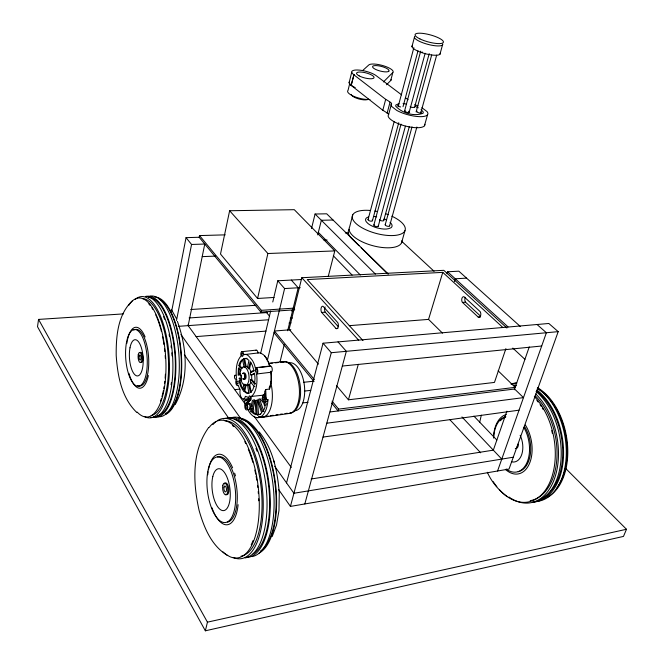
<?xml version="1.0" encoding="UTF-8"?>
<svg xmlns="http://www.w3.org/2000/svg" width="664" height="664" viewBox="0 0 664 664"><rect width="100%" height="100%" fill="white"/><g stroke="black" fill="none" stroke-linecap="round" stroke-linejoin="round"><path stroke-width="1" d="M271.07 382.19L271.31 375.45M239.14 368.927L239.073 375.102M250.793 379.601L254.553 384.008L255.482 383.892L251.714 379.484L250.793 379.601L250.336 381.758L254.096 386.282L252.66 390.034L250.32 392.573L248.743 384.506L249.672 384.39L250.942 382.53M251.706 379.584L251.681 374.828M123.429 313.898L38.545 319.409L37.516 326.713L205.359 630.8L623.479 536.412L626.484 529.274L565.703 468.477M171.669 311.217L186.053 237.654L199.183 237.264L260.919 312.121L294.725 309.797M241.339 368.52C236.749 366.312 239.978 361.465 242.534 359.299L244.095 367.267M242.252 368.42L239.812 365.565L241.181 361.805L242.875 359.539M176.491 320.488L191.556 244.468L186.053 237.654M199.183 237.264L199.524 235.587L225.229 234.857M188.169 325.634L204.769 244.037L191.556 244.468M254.553 384.008L255.017 378.389L254.528 373.126C249.415 378.447 248.593 370.612 253.997 370.562L252.295 365.233L250.179 361.639L248.66 368.744L249.589 368.636L251.216 372.462M328.215 276.614L334.797 250.917L294.285 209.683L229.628 210.745L220.506 254.046L257.566 298.476L274.091 297.455M243.622 389.768L242.7 389.901L243.97 383.916M248.743 384.506L247.572 385.087L248.876 393.345L246.676 393.237L243.879 391.262L245.356 384.315M249.066 393.188L247.597 393.113L244.8 391.137L246.062 385.195M249.589 368.636L250.884 362.569M252.503 400.209L250.793 407.563A2.847 1.345 83 0 0 249.888 408.277L249.291 409.489A3.096 1.452 83.1 0 1 248.162 409.373M251.905 408.709L253.889 399.587L255.101 400.375L256.08 414.676L255.665 414.593A23.423 11.172 83.4 0 1 252.71 412.925L252.27 411.937A2.847 1.345 83 0 0 252.079 409.107L251.905 408.709L253.258 408.518L255.026 400.417M479.732 422.146L481.317 415.158M257.566 298.476L267.891 253.515L229.628 210.745M260.919 312.121L261.334 310.337L199.524 235.587M260.612 353.447L270.638 311.018M272.771 301.979L277.776 280.781L301.614 279.519M267.235 360.967L284.599 288.558L277.776 280.781M205.359 630.8L207.442 622.16L38.545 319.409M311.507 228.549L315.068 214.024L326.705 213.8L388.299 274.157M280.067 361.722L284.233 344.732M287.661 330.747L298.202 287.778L291.305 280.067M349.123 82.784L351.721 72.202M506.898 327.999L443.801 270.331L301.805 277.726L289.13 329.294L318.446 364.154M349.662 83.78L348.06 90.296A13.454 4.092 14.4 0 0 354.111 96.479A13.454 4.092 14.4 0 0 369.972 99.459M351.156 85.365L353.945 74.75L351.156 85.365L382.821 110.29A27.398 8.673 14.5 0 1 387.153 113.112L388.697 114.324L388.116 115.835A18.974 5.968 15.1 0 0 407.156 126.459A18.974 5.968 15.1 0 0 424.852 124.284M317.724 234.882L321.351 220.274L333.046 220.016M270.92 383.261L269.468 389.062L265.716 389.544L264.646 391.685L265.135 396.192A3.179 1.527 83.2 0 1 265.94 399.164L266.189 399.745L267.733 399.703A3.171 1.536 83.1 0 1 266.629 401.521L265.998 401.338M352.783 214.796L349.646 226.881A27.216 11.014 15.2 0 0 372.886 245.713A27.216 11.014 15.2 0 0 401.936 240.833M382.821 110.29L385.676 99.343L353.771 74.741M386.564 84.76L390.756 80.477L392.839 72.492A12.757 3.594 14.6 0 0 383.809 65.877A12.757 3.594 14.6 0 0 368.819 64.947L362.834 70.384M286.541 482.902L323.044 343.213L548.821 323.476L558.2 331.643L509.039 469.041L290.425 506.416L278.573 489.476M387.153 113.112L390.034 102.131A27.514 8.474 14.5 0 0 385.676 99.343M388.697 114.324L391.594 103.327L390.034 102.131M411.962 46.604L414.427 37.317M290.425 506.416L331.278 352.708L323.044 343.213M368.039 219.659L394.142 121.661M398.143 106.663L413.855 47.667M372.471 220.631L398.732 122.715M403.015 106.73L418.021 50.779M373.849 225.096L401.031 124.127M404.534 111.137L420.685 51.153M378.306 226.075L405.389 126.193M409.173 112.208L425.151 53.278M304.826 503.951L346.334 351.314L338.009 341.902M383.759 220.373L409.348 126.517M414.519 107.543L429.218 53.635M385.211 224.764L412.012 126.874M416.112 111.892L431.691 54.954M332.066 401.147L338.615 409.115L338.117 410.941L331.568 402.965M389.635 225.826L416.868 127.007M421.001 112.033L436.68 55.137M439.95 54.249L442.514 44.986M424.462 125.795L427.525 114.797M505.902 348.6L494.456 382.422L348.426 399.803L358.311 364.304M401.571 242.725L404.974 230.665M442.49 333.137L428.554 319.392L442.78 272.364L307.224 279.577L362.992 340.574M446.988 273.742L447.586 271.775L458.841 271.178L520.393 326.547M454.392 281.619L455.272 278.78L466.576 278.133M252.121 412.394L253.623 411.746A2.847 1.345 83 0 0 253.432 408.916L253.258 408.518M506.881 411.19L493.327 450.151L311.15 479.001M514.334 389.76L529.25 346.907M497.568 471L546.381 332.739L537.043 324.505M391.594 103.327L391.021 104.804L391.768 106.539L396.815 110.44A19.057 5.827 15.1 0 0 419.341 116.64A19.057 5.827 15.1 0 0 427.027 111.577L421.889 107.726M272.19 536.562L276.506 525.083L278.963 510.624L279.27 493.053C277.544 471.631 273.103 448.831 259.143 431.832M249.714 408.841L249.971 407.903A3.096 1.452 83.1 0 0 249.249 404.243A3.096 1.452 83.1 0 0 247.456 404.069M175.188 404.55C189.281 379.459 187.032 347.67 177.379 321.376M208.562 427.666C191.398 451.478 192.967 483.409 199.175 510.716C204.338 528.602 212.463 548.082 230.093 556.764A69.363 29.498 82.8 0 0 257.192 479.582A69.363 29.498 82.8 0 0 209.052 427.591M247.008 404.285L246.51 402.998L249.573 399.338M250.328 399.861L247.863 402.816L248.353 404.102M248.286 398.159L245.879 401.048L245.638 400.292A23.423 11.172 83.4 0 1 245.265 398.881M132.186 300.991C117.628 314.802 116.026 336.598 116.2 355.464C117.553 375.641 121.57 397.802 136.751 412.427M236.259 375.193C235.986 368.636 236.508 360.95 241.024 355.987A3.121 1.477 84.4 0 1 241.663 351.771A3.121 1.477 84.4 0 1 243.721 354.319L243.754 354.667A15.728 7.445 84 0 1 248.867 356.228L251.623 359.382A15.787 7.495 83.9 0 1 255.358 367.997L255.532 367.806A3.187 1.527 83.9 0 1 257.715 370.28A3.187 1.527 83.9 0 1 256.578 373.998L256.877 376.554A21.597 10.209 83.8 0 1 252.893 394.964L251.108 396.798A3.154 1.494 83.3 0 1 250.112 400.591A3.154 1.494 83.3 0 1 248.195 397.321L245.389 396.317A5.926 2.78 83.5 0 1 241.704 398.101A5.926 2.78 83.5 0 1 240.119 389.976L238.168 385.278A3.096 1.444 83.8 0 1 235.986 383.634A3.096 1.444 83.8 0 1 236.666 379.559L236.824 379.526M383.427 81.946L392.839 72.492M262.936 395.238L265.343 393.329M247.074 358.352L244.609 358.518L246.178 366.553L245.257 366.661L243.688 358.618L246.145 358.452L248.975 360.311L247.481 367.375L248.66 368.744M251.938 371.989L254.179 370.836M242.7 389.901L240.642 386.299L238.998 381.045L241.704 379.667M238.998 381.045L241.721 380.015M254.694 373.409L250.768 375.044M368.611 216.912L366.769 217.717A13.67 5.403 15.2 0 0 366.37 221.884L367.997 223.544A13.67 5.403 15.2 0 0 376.687 227.785C381.285 228.906 386.572 230.084 390.98 227.752A13.67 5.403 15.2 0 0 391.187 223.544L390.075 222.448M244.659 366.868L245.257 366.661M256.171 400.525L257.532 400.342L258.512 414.618L257.151 414.809L256.171 400.525L257.308 400.018L261.674 412.859L261.334 413.207A23.423 11.172 83.4 0 1 257.151 414.842L258.512 414.643A23.406 11.18 83.4 0 0 260.686 414.27M398.939 103.625L395.868 104.978L395.678 106.107C401.844 113.087 414.485 116.897 423.142 113.17L423.25 112.025L421.067 109.518M243.754 354.667L259.242 352.816C265.467 354.02 268.239 360.842 269.775 366.312M207.442 622.16L626.484 529.274M513.28 457.205L293.92 493.261L274.68 466.236M256.877 417.648L268.173 416.004M270.182 415.722L273.203 415.282M275.933 414.9L277.942 414.61M280.241 414.27L282.25 413.979M284.964 413.606L286.964 413.315M290.301 412.817L292.309 412.527M262.687 417.299L289.479 413.423M323.019 437.061L519.04 410.178M246.51 402.998L247.871 402.799M247.797 401.463L249.149 401.28L247.755 401.512M247.249 402.11L248.602 401.927M251.025 396.474L263.533 395.155A3.129 1.511 83.2 0 1 263.641 395.96M250.32 392.573L251.249 392.449L249.672 384.39M243.879 391.262L244.8 391.137M326.788 423.2L523.473 397.62L514.6 389.004L330.182 411.929M254.08 386.265L255.026 386.166M338.615 409.115L515.181 387.336L498.133 370.819M256.578 373.998L271.003 372.255L271.327 380.372L269.468 389.062L269.227 387.278M250.262 372.479L251.191 372.371M255.922 367.665L270.348 365.972M255.358 367.997L257.416 367.756M259.475 367.516L268.746 366.428M302.917 402.907L308.063 402.301M238.882 365.656L239.812 365.565M268.854 363.266L283.271 361.606M269.302 363.557L272.323 363.208M275.352 362.859L278.374 362.511M281.395 362.154L285.429 361.689M304.618 391.054L310.777 390.366M243.688 358.643L244.609 358.518M241.845 351.688L256.113 350.144M234.749 389.66L239.887 389.112M303.597 382.298L313.881 381.194M342.325 366.047L541.699 346.002M331.278 352.708L558.2 331.643M246.128 366.553L247.871 366.885M336.05 328.522L336.216 328.638A3.735 1.934 85.7 0 0 338.192 326.954A3.735 1.934 85.7 0 0 337.802 322.638L323.053 306.32A3.669 1.867 86.1 0 0 321.152 308.021A3.669 1.867 86.1 0 0 321.525 312.246L336.05 328.522L337.876 328.373M478.221 317.118L478.404 317.226A3.453 2.133 85.1 0 0 480.595 315.641A3.453 2.133 85.1 0 0 480.196 311.657L464.045 296.75A3.395 2.067 85.7 0 0 461.936 298.352A3.395 2.067 85.7 0 0 462.318 302.261L478.221 317.118L480.562 316.935M196.054 336.606L265.99 331.104M290.832 329.734L274.415 331.029L314.379 379.634M349.281 325.675L428.554 319.392M289.006 323.094L291.064 322.936M178.259 326.356L268.654 319.766M290.326 318.189L292.384 318.031M321.658 312.453L325.277 312.196L338.333 326.696M462.459 302.452L465.555 302.228L480.595 316.172M189.099 317.965L267.584 312.536M291.338 310.901L293.405 310.752M261.334 310.337L294.119 308.113M190.717 309.524L255.939 305.282M284.599 288.558L300.252 287.661M267.891 253.515L334.797 250.917M202.213 256.628L215.642 256.105M323.982 240.127L327.095 240.028M345.33 232.981L348.724 232.881M398.798 105.128L398.358 105.136A2.382 0.73 15 0 0 398.026 105.966L398.4 106.207A2.382 0.73 15 0 0 400.641 106.937M403.073 103.601L406.526 104.032M374.164 216.506L376.671 216.829M247.381 384.871L247.971 385.004M261.923 398.79L262.322 398.931A3.129 1.511 83.2 0 0 262.712 398.865M414.726 104.704L417.98 105.891M415.257 106.423L418.287 107.784M353.945 74.75L353.846 74.692A13.546 3.918 14.4 0 1 357.572 70.002A13.546 3.918 14.4 0 1 375.749 75.364L401.629 94.877M351.322 85.374L351.223 85.316A13.496 4.009 14.4 0 1 349.397 81.772M405.679 97.915L408.111 99.741M420.802 112.067L421.109 112.307A2.382 0.73 15.3 0 1 420.428 113.029L419.914 113.004A2.382 0.73 15.3 0 1 417.183 112.108L416.876 111.867A2.382 0.73 15.3 0 1 417.141 111.187M507.188 496.655C498.722 490.314 491.626 481.973 487.326 472.262M253.482 412.203L254.063 412.734A23.406 11.18 83.4 0 0 256.279 414.12M447.586 271.775L508.018 326.879M442.78 272.364L502.889 327.501M401.604 241.215L434.073 271.261M512.807 348.077L524.925 359.34M359.025 245.68L351.696 238.501A27.158 11.056 15.2 0 1 349.189 229.254M361.216 247.838L387.602 273.701M315.068 214.024L375.392 274.074M318.346 232.375L360.328 274.996M333.336 255.789L352.078 275.021M473.913 416.129L496.821 440.024M461.953 416.95L501.776 459.098M449.644 419.449L480.653 452.806M301.805 277.726L358.676 340.242M240.874 370.744L238.451 367.897L238.152 375.21M260.213 398.881L264.04 403.621A2.905 1.403 83 0 0 264.919 406.194L265.011 407.098A23.423 11.172 83.4 0 1 262.554 411.887L258.18 399.047M336.432 385.543L348.426 399.803M266.156 312.105L269.443 316.064M274 332.764L313.906 381.426M465.555 302.228L465.414 302.037A3.386 2.067 85.7 0 1 465.398 297.339M187.779 325.094L245.638 404.642M254.171 416.361L291.322 467.439M180.915 334.482L241.024 418.942M184.376 354.783L228.806 418.32M264.687 355.862L267.575 360.394M325.277 312.196L325.144 311.989A3.66 1.876 86.1 0 1 325.094 306.909M171.287 309.324L176.3 318.338M243.339 389.461L241.563 386.182L239.92 380.937M268.248 361.921L269.559 365.764M259.541 398.865L263.915 411.672M247.224 400.865L246.991 400.11A23.406 11.18 83.4 0 1 246.618 398.699M273.892 460.907L274.298 462.642M270.721 371.217L271.31 375.251M265.716 389.544L266.189 399.745M258.039 353.107L258.014 352.758A3.096 1.494 84.3 0 0 255.756 350.368M442.764 44.056A14.658 3.693 15.1 0 1 427.508 44.256A14.658 3.693 15.1 0 1 414.759 36.404M391.096 79.572A12.724 3.66 14.6 0 1 390.756 80.477M355.207 87.582A13.496 4.017 14.4 0 1 353.447 86.702M352.667 86.254A13.496 4.017 14.4 0 1 350.069 84.046M440.199 53.294A14.608 3.785 15.1 0 1 424.968 53.61A14.608 3.785 15.1 0 1 412.294 45.675M405.306 110.788A2.399 0.739 15.1 0 0 405.306 111.552L405.679 111.801A2.399 0.739 15.1 0 0 408.484 112.598L408.966 112.598A2.399 0.739 15.1 0 0 409.331 111.76L408.958 111.519A2.399 0.739 15.1 0 0 408.476 111.278M413.888 107.203A2.365 0.714 15.2 0 1 412.933 107.452L412.402 107.41A2.365 0.714 15.2 0 1 411.821 107.311M411.223 107.153A2.365 0.714 15.2 0 1 410.153 106.73M368.445 99.094A8.964 2.739 14.4 0 1 358.884 98.961A8.964 2.739 14.4 0 1 351.306 94.396M384.224 218.912A13.67 5.403 15.2 0 1 386.473 219.95M389.37 225.303A2.282 0.905 15.3 0 1 388.946 226.316L388.473 226.358A2.282 0.905 15.3 0 1 385.809 225.561L385.477 225.287A2.282 0.905 15.3 0 1 385.543 224.374M378.223 225.818A2.291 0.913 15.1 0 1 375.816 226.466A2.291 0.913 15.1 0 1 374.139 224.689M383.443 219.842A2.266 0.888 15.2 0 1 382.431 220.929A2.266 0.888 15.2 0 1 379.443 219.659M372.164 220.099A2.274 0.896 15 0 1 371.541 221.187A2.274 0.896 15 0 1 368.57 220.373A2.274 0.896 15 0 1 368.678 219.145M422.553 52.24A2.457 0.639 15.1 0 1 421.964 52.033M391.793 216.173A27.349 10.807 15.2 0 1 398.118 234.931A27.349 10.807 15.2 0 1 356.468 223.934A27.349 10.807 15.2 0 1 370.163 210.455M374.894 211.044A27.349 10.807 15.2 0 1 376.82 211.393M385.493 213.683A27.349 10.807 15.2 0 1 388.282 214.688M148.362 375.542A30.561 11.529 86 0 1 128.907 373.276M126.849 343.346A30.561 11.529 86 0 1 127.164 341.421M127.372 340.341A30.561 11.529 86 0 1 145.109 336.963M145.731 296.335A60.706 23.364 85.9 0 1 172.781 359.988A60.706 23.364 85.9 0 1 150.686 417.224M135.116 299.53A60.806 23.257 85.9 0 1 168.93 353.846A60.806 23.257 85.9 0 1 144.702 416.602M142.461 298.617A58.706 22.46 85.9 0 1 168.15 355.049A58.706 22.46 85.9 0 1 151.193 415.573M148.811 303.888A58.789 22.368 85.9 0 1 150.097 305.407M151.857 307.83A58.789 22.368 85.9 0 1 152.861 309.407M155.741 314.861A58.789 22.368 85.9 0 1 156.638 316.869M156.978 317.691A58.789 22.368 85.9 0 1 160.696 328.68M160.962 329.668A58.789 22.368 85.9 0 1 161.443 331.535M162.555 336.416A58.789 22.368 85.9 0 1 163.991 344.566M164.514 348.476A58.789 22.368 85.9 0 1 164.838 351.455M165.187 355.464A58.789 22.368 85.9 0 1 165.377 358.469M165.394 374.23A58.789 22.368 85.9 0 1 165.12 378.256M164.813 381.418A58.789 22.368 85.9 0 1 164.564 383.493M164.132 386.523A58.789 22.368 85.9 0 1 163.8 388.473M163.444 390.366A58.789 22.368 85.9 0 1 161.958 396.624M161.377 398.558A58.789 22.368 85.9 0 1 160.447 401.288M148.653 297.389A59.403 22.983 85.9 0 1 174.922 354.468A59.403 22.983 85.9 0 1 157.534 415.73M128.708 305.423A59.677 22.709 85.9 0 1 165.477 354.534A59.677 22.709 85.9 0 1 137.157 412.053M133.763 330.116A28.411 10.715 86 0 1 148.595 357.34A28.411 10.715 86 0 1 137.398 385.502M150.197 296.111A60.524 23.555 85.9 0 1 179.072 357.174A60.524 23.555 85.9 0 1 156.878 416.511M146.005 296.493A60.623 23.456 85.9 0 1 175.57 356.344A60.623 23.456 85.9 0 1 153.55 416.892M163.593 316.653A59.486 22.891 85.9 0 1 164.622 319.235M169.079 334.59A59.486 22.891 85.9 0 1 169.503 336.615M171.038 345.811A59.486 22.891 85.9 0 1 171.295 347.803M171.818 352.85A59.486 22.891 85.9 0 1 172.051 355.896M171.387 382.763A59.486 22.891 85.9 0 1 171.129 384.697M159.219 299.016A58.357 22.833 85.9 0 1 181.123 356.858A58.357 22.833 85.9 0 1 165.593 413.489M154.845 297.016A59.237 23.174 85.9 0 1 181.089 351.322A59.237 23.174 85.9 0 1 165.718 414.369M139.847 352.858A5.129 1.942 86 0 1 142.934 357.008A5.129 1.942 86 0 1 140.702 362.27M238.11 504.69A35.524 14.982 82.9 0 1 227.271 524.759A35.524 14.982 82.9 0 1 211.874 507.628M207.741 474.768A35.524 14.982 82.9 0 1 208.098 471.755M208.413 469.838A35.524 14.982 82.9 0 1 232.641 467.863M234.633 473.15A35.524 14.982 82.9 0 1 235.488 475.988M223.502 418.934A70.525 30.328 82.8 0 1 265.135 479.69A70.525 30.328 82.8 0 1 245.107 557.926M212.936 424.603A70.658 30.204 82.8 0 1 215.866 421.748M217.427 420.627A70.658 30.204 82.8 0 1 262.172 486.496A70.658 30.204 82.8 0 1 233.313 557.544M224.847 420.802A68.218 29.158 82.8 0 1 260.96 486.015A68.218 29.158 82.8 0 1 241.015 556.183M232.458 425.516A68.334 29.058 82.8 0 1 233.761 426.62M244.792 441.684A68.334 29.058 82.8 0 1 245.763 443.602M248.27 449.138A68.334 29.058 82.8 0 1 252.859 462.343M254.851 470.087A68.334 29.058 82.8 0 1 255.715 474.104M256.105 476.129A68.334 29.058 82.8 0 1 256.802 480.188M257.541 485.318A68.334 29.058 82.8 0 1 257.79 487.393M258.205 491.551A68.334 29.058 82.8 0 1 258.371 493.626M258.669 498.755A68.334 29.058 82.8 0 1 258.736 500.781M253.125 540.463A68.334 29.058 82.8 0 1 251.166 544.795M234.55 419.283A68.998 29.814 82.7 0 1 268.148 482.147A68.998 29.814 82.7 0 1 253.1 553.917M227.71 555.544A69.363 29.498 82.8 0 1 222.979 551.884M217.601 456.99A33.026 13.927 82.9 0 1 236.417 485.6A33.026 13.927 82.9 0 1 227.594 522.145M230.267 418.121A70.284 30.552 82.7 0 1 272.174 478.603A70.284 30.552 82.7 0 1 251.963 556.598M226.631 418.561A70.417 30.428 82.7 0 1 268.729 481.475A70.417 30.428 82.7 0 1 246.278 557.494M255.989 448.457A69.106 29.714 82.8 0 1 257.076 451.196M241.389 419.44A67.745 29.589 82.7 0 1 274.572 480.371A67.745 29.589 82.7 0 1 260.329 551.22M238.368 418.137A68.774 30.038 82.7 0 1 274.821 478.736A68.774 30.038 82.7 0 1 259.151 553.095M225.345 482.927A5.959 2.523 82.8 0 1 228.864 489.642A5.959 2.523 82.8 0 1 225.81 494.24M224.249 484.073A5.959 2.523 82.8 0 1 224.747 483.317M282.93 362.071A25.83 12.89 83.2 0 1 300.128 385.037A25.83 12.89 83.2 0 1 289.819 413.066M268.024 399.496A26.286 12.533 83.4 0 1 247.921 409.804M245.149 403.43A26.286 12.533 83.4 0 1 243.895 398.964M243.481 373.533A3.162 1.486 83.8 0 1 245.423 373.84A3.162 1.486 83.8 0 1 245.946 377.866A3.162 1.486 83.8 0 1 244.186 378.953M280.806 362.328A26.103 13.006 83.2 0 1 299.091 385.958A26.103 13.006 83.2 0 1 286.906 413.315M270.522 381.725A26.485 12.707 83.4 0 1 270.472 408.626A26.485 12.707 83.4 0 1 258.47 416.527M240.144 373.425A9.304 4.391 83.8 0 1 246.435 368.437A9.304 4.391 83.8 0 1 247.921 383.385A9.304 4.391 83.8 0 1 240.733 379.343M242.46 373.658A3.162 1.486 83.8 0 1 244.51 374.156A3.162 1.486 83.8 0 1 244.8 378.414A3.162 1.486 83.8 0 1 242.808 378.638M242.858 373.5A2.897 1.361 83.8 0 1 244.925 376.339A2.897 1.361 83.8 0 1 243.182 378.82M238.841 374.778A2.897 1.361 83.9 0 1 240.841 374.596A2.897 1.361 83.9 0 1 241.107 378.853A2.897 1.361 83.9 0 1 239.065 378.281M239.447 374.786A2.075 0.971 83.9 0 1 240.783 375.55A2.075 0.971 83.9 0 1 240.766 378.297A2.075 0.971 83.9 0 1 239.422 378.007M269.957 366.121A3.162 1.552 83.8 0 1 272.165 368.561A3.162 1.552 83.8 0 1 271.003 372.255M248.801 403.886A3.088 1.461 83.1 0 1 250.237 403.621A3.088 1.461 83.1 0 1 251.316 406.144M288.458 362.959A24.153 12.135 83.2 0 1 304.361 385.244A24.153 12.135 83.2 0 1 294.218 410.75M525.365 424.993A30.336 18.824 79.6 0 1 529.274 463.987A30.336 18.824 79.6 0 1 505.42 469.398M493.543 436.937A30.336 18.824 79.6 0 1 506.283 414.485M511.546 383.684A60.266 37.773 79.4 0 1 516.484 383.311M536.089 391.536A60.266 37.773 79.4 0 1 561.204 455.429A60.266 37.773 79.4 0 1 533.316 502.241M535.748 394.009A60.366 37.724 79.5 0 1 556.515 471.706A60.366 37.724 79.5 0 1 511.487 498.639M510.608 498.1A60.366 37.724 79.5 0 1 509.006 497.021M511.803 383.667A60.366 37.724 79.5 0 1 515.779 383.775M513.936 385.684A58.283 36.42 79.5 0 1 515.862 385.817M535.126 395.736A58.283 36.42 79.5 0 1 556.947 457.297A58.283 36.42 79.5 0 1 530.179 500.689M534.346 396.591A59.245 36.927 79.5 0 1 551.02 479.391A59.245 36.927 79.5 0 1 499.378 489.683M496.821 486.687A59.245 36.927 79.5 0 1 493.219 481.674M513.513 385.236A59.245 36.927 79.5 0 1 516.202 385.676M537.832 388.415A60.092 37.865 79.4 0 1 566.292 453.512A60.092 37.865 79.4 0 1 536.338 501.536M513.662 383.784A60.092 37.865 79.4 0 1 516.517 383.087M536.786 389.942A60.192 37.815 79.4 0 1 563.52 456.035A60.192 37.815 79.4 0 1 532.652 502.125M510.998 384.107A60.192 37.815 79.4 0 1 516.791 383.062M536.504 391.021A58.971 37.051 79.4 0 1 562.615 448.125A58.971 37.051 79.4 0 1 541.932 498.382M537.433 387.668A58.814 37.151 79.3 0 1 567.388 443.303A58.814 37.151 79.3 0 1 547.833 496.962M500.407 420.777A28.203 17.505 79.6 0 1 505.852 416.826M524.444 426.346A28.203 17.505 79.6 0 1 530.345 454.325A28.203 17.505 79.6 0 1 518.161 471.747M536.852 400.417A58.357 36.379 79.5 0 1 538.155 402.035M540.039 404.6A58.357 36.379 79.5 0 1 541.243 406.385M542.247 407.978A58.357 36.379 79.5 0 1 543.235 409.63M551.701 430.629A58.357 36.379 79.5 0 1 552.398 433.509M537.292 388.473A57.942 36.595 79.3 0 1 565.429 434.09A57.942 36.595 79.3 0 1 557.038 487.559M523.78 427.35A28.22 17.496 79.6 0 1 527.116 462.252A28.22 17.496 79.6 0 1 506.217 469.041M493.667 438.107A28.22 17.496 79.6 0 1 505.553 416.71M518.352 444.15A5.088 3.171 79.5 0 1 515.297 448.59M520.153 435.293A18.011 11.163 79.6 0 1 521.879 454.076A18.011 11.163 79.6 0 1 511.961 461.912M517.571 444.274A5.096 3.171 79.6 0 1 516.119 448.333M237.845 383.701L237.704 383.933A1.56 0.722 83.8 0 1 236.608 383.103A1.56 0.722 83.8 0 1 236.957 381.045L237.139 381.012A1.56 0.722 83.8 0 1 237.886 382.016A1.56 0.722 83.8 0 1 237.845 383.701M255.764 369.425L255.623 369.674A1.602 0.772 83.9 0 0 256.155 372.355L256.354 372.421A1.602 0.772 83.9 0 0 256.968 370.462A1.602 0.772 83.9 0 0 255.764 369.425M251.531 411.655L251.374 411.838A1.552 0.73 83 0 1 250.27 410.51L250.237 410.111A1.552 0.73 83 0 1 250.784 408.85A1.552 0.73 83 0 1 251.639 409.862L251.714 410.261A1.552 0.73 83 0 1 251.531 411.655M388.822 71.231L388.058 71.646A8.508 2.399 14.6 0 1 377.791 70.309A8.508 2.399 14.6 0 1 372.811 66.209L373.608 65.802A8.508 2.399 14.6 0 1 383.817 67.155A8.508 2.399 14.6 0 1 388.83 71.231M265.243 402.201L265.06 402.284A1.585 0.764 83 0 0 264.704 403.903A1.585 0.764 83 0 0 265.467 405.322L265.675 405.339A1.585 0.764 83 0 0 266.131 403.231L266.007 402.865A1.585 0.764 83 0 0 265.243 402.201M241.837 355.846L241.696 355.522A1.569 0.739 84.4 0 1 241.995 353.24A1.569 0.739 84.4 0 1 243.041 354.792L243.041 355.19A1.569 0.739 84.4 0 1 242.584 356.277A1.569 0.739 84.4 0 1 241.837 355.846M250.411 397.13L250.303 396.74A1.585 0.747 83.3 0 0 249.498 395.893A1.585 0.747 83.3 0 0 248.942 396.989L248.942 397.396A1.585 0.747 83.3 0 0 249.905 399.039A1.585 0.747 83.3 0 0 250.411 397.13M419.872 38.886A14.674 3.669 15.1 0 0 443.154 42.662A14.674 3.669 15.1 0 0 424.678 33.665A14.674 3.669 15.1 0 0 419.872 38.886M359.158 75.887A9.039 2.614 14.4 0 0 373.791 78.061A9.039 2.614 14.4 0 0 362.934 72.26A9.039 2.614 14.4 0 0 359.158 75.887M129.995 347.795A18.152 6.823 86 0 0 136.95 375.907A18.152 6.823 86 0 0 141.947 349.803A18.152 6.823 86 0 0 129.995 347.795M139.149 356.095A2.565 0.971 86 0 0 140.145 360.046A2.565 0.971 86 0 0 140.843 356.336A2.565 0.971 86 0 0 139.149 356.095M138.253 354.692A5.129 1.942 86 0 0 140.253 362.602A5.129 1.942 86 0 0 141.648 355.182A5.129 1.942 86 0 0 138.253 354.692M126.583 341.952A28.436 10.699 86 0 0 137.365 386.157A28.436 10.699 86 0 0 145.316 345.454A28.436 10.699 86 0 0 126.583 341.952M212.82 476.461A21.099 8.873 82.9 0 0 221.817 510.375A21.099 8.873 82.9 0 0 228.673 482.172A21.099 8.873 82.9 0 0 212.82 476.461M224.009 487.127A2.98 1.262 82.9 0 0 225.312 491.899A2.98 1.262 82.9 0 0 226.266 487.874A2.98 1.262 82.9 0 0 224.009 487.127M222.838 485.284A5.959 2.523 82.9 0 0 225.436 494.829A5.959 2.523 82.9 0 0 227.345 486.787A5.959 2.523 82.9 0 0 222.838 485.284M208.371 468.825A33.051 13.902 82.9 0 0 222.299 522.128A33.051 13.902 82.9 0 0 233.23 478.246A33.051 13.902 82.9 0 0 208.371 468.825M234.558 376.048A2.083 0.971 83.9 0 0 235.579 379.26A2.083 0.971 83.9 0 0 236.259 376.264A2.083 0.971 83.9 0 0 234.558 376.048M244.966 404.907A3.096 1.452 83.1 0 0 246.294 409.929A3.096 1.452 83.1 0 0 247.547 405.87A3.096 1.452 83.1 0 0 244.966 404.907M245.614 405.903A1.552 0.722 83.1 0 0 246.278 408.418A1.552 0.722 83.1 0 0 246.908 406.385A1.552 0.722 83.1 0 0 245.614 405.903M262.554 396.649A3.179 1.527 83.2 0 0 263.932 401.795A3.179 1.527 83.2 0 0 265.26 397.603A3.179 1.527 83.2 0 0 262.554 396.649M263.226 397.67A1.585 0.764 83.2 0 0 263.923 400.234A1.585 0.764 83.2 0 0 264.587 398.143A1.585 0.764 83.2 0 0 263.226 397.67"/></g></svg>
